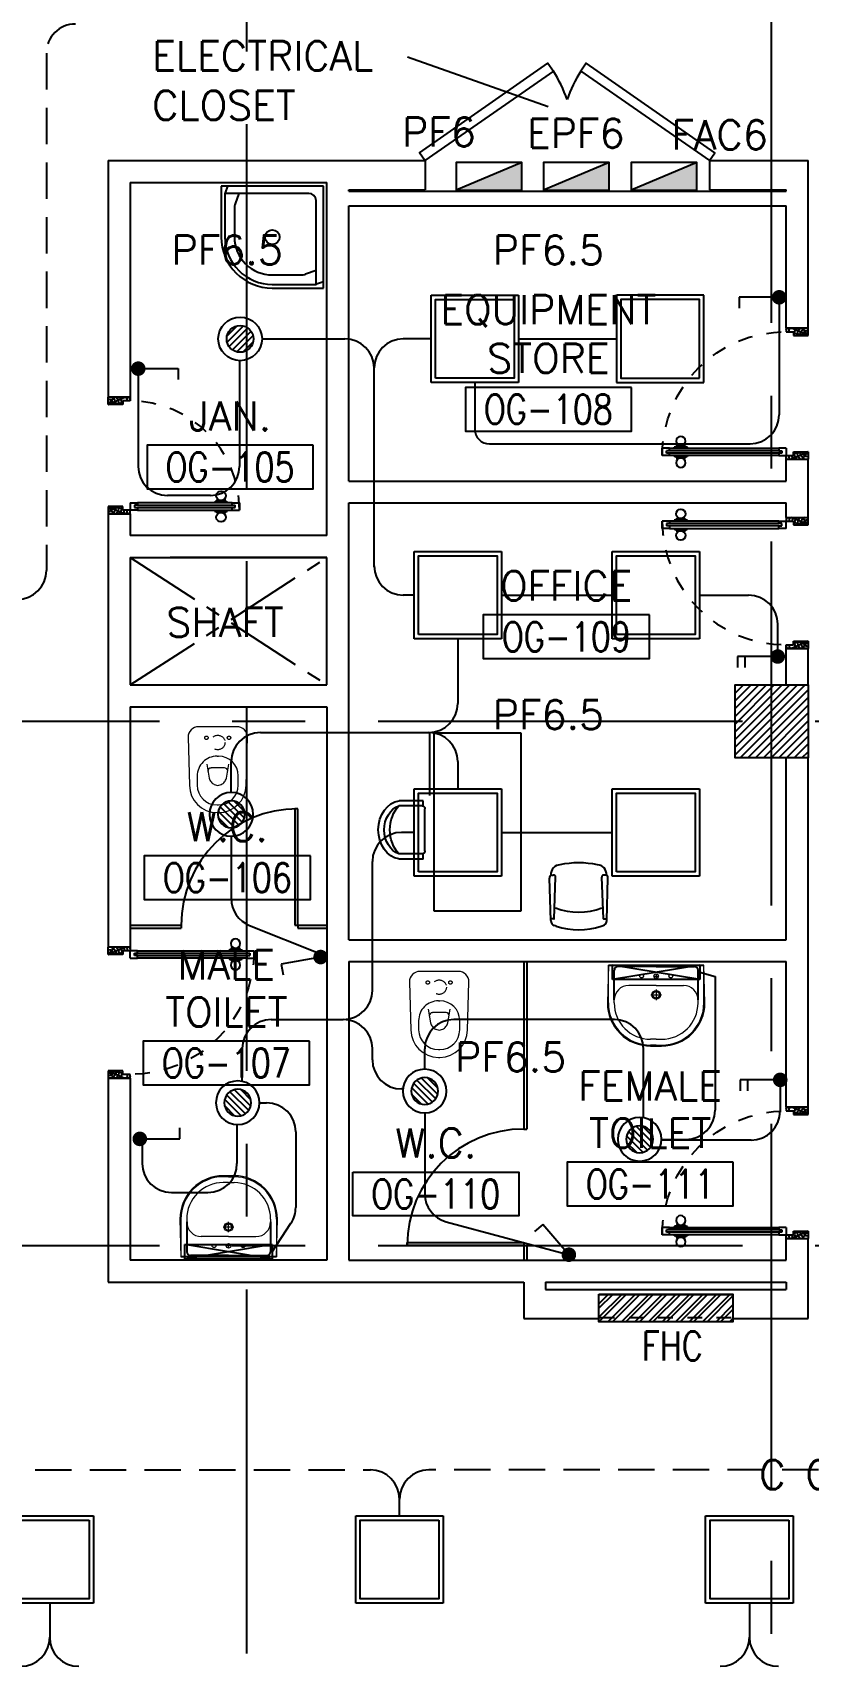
# Model space of a CAD drawing. Extents: x -0.3 to 93.5, y -1.1 to 78.4.
# Drawn here: x 59.96 to 65.28, y 13.66 to 24.88 of the extents above; entities that cross this region are included whole.
import ezdxf
from ezdxf.enums import TextEntityAlignment as Align

# ---------------------------------------------------------------- set-up
doc = ezdxf.new("R2010")
doc.units = 0
doc.header["$MEASUREMENT"] = 0
for name, pattern in [('CENTER2', [1.125, 0.75, -0.125, 0.125, -0.125]), ('CENTERX2', [4, 2.5, -0.5, 0.5, -0.5]), ('DASHED', [0.75, 0.5, -0.25]), ('HIDDEN', [0.375, 0.25, -0.125]), ('HIDDEN2', [0.1875, 0.125, -0.0625])]:
    doc.linetypes.add(name, pattern=pattern)
doc.layers.get('0').update_dxf_attribs({"linetype": 'CONTINUOUS'})
for name, color, linetype in [('AXES', 11, 'CENTERX2'), ('COL', 11, 'CONTINUOUS'), ('DOOR', 7, 'CONTINUOUS'), ('E-CLINE', 2, 'CONTINUOUS'), ('E-HLINE', 2, 'HIDDEN'), ('E-LITE', 4, 'CONTINUOUS'), ('E-PANELBX', 3, 'CONTINUOUS'), ('E-SWITCH', 4, 'CONTINUOUS'), ('E-TEXT', 4, 'CONTINUOUS'), ('FHC', 11, 'CONTINUOUS'), ('FIX', 11, 'CONTINUOUS'), ('FMCHAIR', 11, 'CONTINUOUS'), ('HAT', 11, 'CONTINUOUS'), ('NON-MEDICAL', 11, 'CONTINUOUS'), ('PART', 11, 'CONTINUOUS'), ('RM-BOX', 11, 'CONTINUOUS'), ('RM-NAME', 11, 'CONTINUOUS'), ('RM-NO', 11, 'CONTINUOUS'), ('SHAFT', 11, 'CONTINUOUS'), ('WALL', 11, 'CONTINUOUS')]:
    doc.layers.add(name, color=color, linetype=linetype)
doc.styles.add('ROMANS', font='ROMANS.shx', dxfattribs={"width": 0.6})

# ---------------------------------------------------------------- blocks, each defined once
blk = doc.blocks.new('RM1')
at = {"layer": 'RM-BOX'}
blk.add_lwpolyline([(570, -200), (-570, -200), (-570, -500), (570, -500)], close=True, dxfattribs=at)
at = {"layer": 'RM-NAME', "style": 'ROMANS'}
for tag, p in [('ROOMNAME1', (0, 324)), ('ROOMNAME2', (0, 0))]:
    blk.add_attdef(tag, text='', height=200, dxfattribs=at).set_placement(p, align=Align.MIDDLE)
at = {"layer": 'RM-NO', "style": 'ROMANS', "width": 0.8}
blk.add_attdef('ROOMNO', text='', height=200, dxfattribs=at).set_placement((0, -350), align=Align.MIDDLE)
blk = doc.blocks.new('DESK-O')
for p, q in [((0, 0), (1, 0)), ((0, -1), (0, 0)), ((1, 0), (1, -1)), ((1, -1), (0, -1)), ((1, -1.05), (0.65, -1.05))]:
    blk.add_line(p, q)
blk = doc.blocks.new('CHR2')
for p, q in [((-0.861, 0.48), (-0.229, 0.5)), ((-0.947, 0.386), (-0.937, 0.42)), ((-0.836, 0.425), (-0.836, 0.475)), ((-0.834, 0.423), (-0.215, 0.396)), ((-0.183, 0.469), (-0.183, 0.436)), ((-0.947, -0.386), (-0.937, -0.42)), ((-0.861, -0.48), (-0.223, -0.499)), ((-0.836, -0.425), (-0.836, -0.481)), ((-0.834, -0.423), (-0.215, -0.396)), ((-0.183, -0.469), (-0.183, -0.436))]:
    blk.add_line(p, q)
for centre, radius, start, end in [((-0.219, 0.466), 0.0359, 3.8781, 106.7041), ((0.442, 0), 1.442, 164.4748, 195.5252), ((-0.857, 0.397), 0.0833, 92.5404, 163.5801), ((-0.834, 0.425), 0.00208, 180, 267.4596), ((0.516, 0), 1.253, 161.5812, 198.4188), ((-0.214, 0.428), 0.0319, 268.1708, 14.5154), ((-0.184, 0.325), 0.154, 359.6456, 90.3755), ((-1.747, 0), 1.747, 349.2995, 10.7005), ((-0.857, -0.397), 0.0833, 196.4199, 267.4596), ((-0.834, -0.425), 0.00208, 92.5404, 180), ((-0.215, -0.468), 0.0316, 255.3205, 359.2331), ((-0.214, -0.428), 0.0319, 345.4846, 91.8292), ((-0.184, -0.325), 0.154, 269.6202, 0.3544)]:
    blk.add_arc(centre, radius, start, end)
blk = doc.blocks.new('CHR3')
for p, q in [((-0.039, 0.5), (-0.558, 0.5)), ((-0.05, 0.412), (-0.558, 0.412)), ((-0.039, 0.5), (-0.039, 0.412)), ((0, 0.362), (0, -0.362)), ((-0.05, -0.412), (-0.558, -0.412)), ((-0.039, -0.5), (-0.553, -0.5)), ((-0.039, -0.411), (-0.039, -0.5))]:
    blk.add_line(p, q)
for centre, radius, start, end in [((-0.497, 0), 0.503, 97.0495, 263.5769), ((-0.446, 0), 0.427, 105.249, 254.751), ((-0.212, 0), 0.538, 130.0756, 229.9244), ((-0.05, 0.362), 0.05, 0, 90), ((-0.05, -0.362), 0.05, 270, 0)]:
    blk.add_arc(centre, radius, start, end)
blk = doc.blocks.new('*X77')
at = {"color": 0}
for p, q in [((235129, 132669), (235610, 133150)), ((235129, 132722), (235556, 133150)), ((235129, 132775), (235503, 133150)), ((235129, 132828), (235450, 133150)), ((235129, 132881), (235397, 133150)), ((235129, 132934), (235344, 133150)), ((235129, 132987), (235291, 133150)), ((235129, 133040), (235238, 133150)), ((235129, 133093), (235185, 133150)), ((235163, 132650), (235629, 133116)), ((235216, 132650), (235629, 133063)), ((235269, 132650), (235629, 133010)), ((235322, 132650), (235629, 132957)), ((235375, 132650), (235629, 132904)), ((235428, 132650), (235629, 132851)), ((235481, 132650), (235629, 132798)), ((235534, 132650), (235629, 132745)), ((235587, 132650), (235629, 132691))]:
    blk.add_line(p, q, dxfattribs=at)
blk = doc.blocks.new('COL50')
at = {"layer": 'COL'}
blk.add_lwpolyline([(-250, 250), (-250, -250), (250, -250), (250, 250)], close=True, dxfattribs=at)
blk = doc.blocks.new('DOOR90')
at = {"layer": 'DOOR', "color": 0, "linetype": 'ByBlock'}
for p, q in [((-150, 0), (-150, -25)), ((-150, 0), (0, 0)), ((0, -50), (0, 0)), ((-1000, -25), (-1000, -75)), ((-1000, -75), (-1000, -25)), ((-950, -25), (-1000, -25)), ((-950, -75), (-1000, -75)), ((-970, -42), (-970, -58)), ((-950, -42), (-970, -42)), ((-950, -58), (-970, -58)), ((-950, -25), (-950, -42)), ((-950, -58), (-950, -75)), ((-918, -25), (-918, -18)), ((-828, -18), (-918, -18)), ((-918, -75), (-918, -82)), ((-828, -82), (-918, -82)), ((-905, -18), (-905, -9)), ((-905, -9), (-840, -9)), ((-905, -18), (-840, -18)), ((-905, -82), (-905, -91)), ((-905, -82), (-840, -82)), ((-905, -91), (-840, -91)), ((-840, -18), (-840, -9)), ((-840, -82), (-840, -91)), ((-828, -25), (-828, -18)), ((-828, -75), (-828, -82)), ((-200, -42), (-200, -25)), ((-200, -25), (-150, -25)), ((-180, -42), (-200, -42)), ((-200, -75), (-200, -58)), ((-200, -58), (-180, -58)), ((-150, -75), (-200, -75)), ((-180, -58), (-180, -42)), ((-150, -75), (-150, -25)), ((-150, -25), (-100, -25)), ((-100, -25), (-100, -50)), ((-100, -50), (0, -50)), ((-150, -900), (-150, -875)), ((-150, -875), (-100, -875)), ((-100, -850), (0, -850)), ((-100, -875), (-100, -850)), ((0, -850), (0, -900)), ((0, -900), (-150, -900)), ((-150, -900), (0, -900))]:
    blk.add_line(p, q, dxfattribs=at)
at = {"layer": 'DOOR', "color": 9, "linetype": 'ByBlock'}
for p, q in [((0, -50), (-114, 0)), ((0, -50), (-40, 0)), ((0, -50), (-100, -37)), ((0, -850), (-114, -900)), ((0, -850), (-100, -863)), ((0, -850), (-40, -900))]:
    blk.add_line(p, q, dxfattribs=at)
at = {"layer": 'DOOR', "linetype": 'ByBlock'}
for p, q in [((-200, -25), (-950, -25)), ((-200, -42), (-950, -42)), ((-200, -58), (-950, -58)), ((-950, -75), (-200, -75))]:
    blk.add_line(p, q, dxfattribs=at)
at = {"layer": 'DOOR', "color": 0, "linetype": 'ByBlock'}
for centre in [(-873, 24), (-873, -124)]:
    blk.add_circle(centre, 32.4, dxfattribs=at)
at = {"layer": 'DOOR', "color": 9, "linetype": 'ByBlock'}
for centre, radius, start, end in [((0, -50), 154, 161.1053, 166.2858), ((0, -50), 134, 158.1598, 169.28), ((0, -50), 94.4, 148.0182, 180), ((0, -50), 74.4, 137.7764, 180), ((0, -50), 114, 154.0838, 167.3774), ((0, -50), 54.4, 113.2074, 180), ((0, -50), 34.4, 90, 180), ((0, -50), 14.4, 90, 180), ((0, -850), 154, 193.7142, 198.8947), ((0, -850), 134, 190.72, 201.8402), ((0, -850), 94.4, 180, 211.9818), ((0, -850), 74.4, 180, 222.2236), ((0, -850), 54.4, 180, 246.7926), ((0, -850), 34.4, 180, 270), ((0, -850), 14.4, 180, 270)]:
    blk.add_arc(centre, radius, start, end, dxfattribs=at)
at = {"layer": 'DOOR', "linetype": 'HIDDEN', "ltscale": 0.5}
blk.add_arc((-150, -25), 850, 180, 270, dxfattribs=at)
blk = doc.blocks.new('DOOR80')
at = {"layer": 'DOOR', "color": 0, "linetype": 'ByBlock'}
for p, q in [((-30, 900), (-80, 900)), ((-80, 900), (-30, 900)), ((-80, 850), (-80, 900)), ((-30, 850), (-30, 900)), ((-87, 805), (-96, 805)), ((-96, 805), (-96, 740)), ((-80, 818), (-87, 818)), ((-87, 728), (-87, 818)), ((-87, 805), (-87, 740)), ((-63, 850), (-80, 850)), ((-47, 870), (-63, 870)), ((-63, 850), (-63, 870)), ((-47, 850), (-47, 870)), ((-30, 850), (-47, 850)), ((-30, 818), (-22, 818)), ((-22, 728), (-22, 818)), ((-22, 805), (-13, 805)), ((-22, 805), (-22, 740)), ((-13, 805), (-13, 740)), ((-87, 740), (-96, 740)), ((-80, 728), (-87, 728)), ((-30, 728), (-22, 728)), ((-22, 740), (-13, 740)), ((-805, 0), (-805, 150)), ((-805, 150), (-780, 150)), ((-805, 150), (-805, 0)), ((-780, 150), (-780, 100)), ((-80, 200), (-63, 200)), ((-80, 150), (-80, 200)), ((-80, 150), (-30, 150)), ((-63, 200), (-63, 180)), ((-63, 180), (-47, 180)), ((-47, 200), (-30, 200)), ((-47, 180), (-47, 200)), ((-30, 200), (-30, 150)), ((-5, 150), (-30, 150)), ((-30, 150), (-30, 100)), ((-5, 150), (-5, 0)), ((-755, 0), (-805, 0)), ((-780, 100), (-755, 100)), ((-755, 100), (-755, 0)), ((-55, 100), (-55, 0)), ((-30, 100), (-55, 100)), ((-55, 0), (-5, 0))]:
    blk.add_line(p, q, dxfattribs=at)
at = {"layer": 'DOOR', "linetype": 'ByBlock'}
for p, q in [((-80, 850), (-80, 200)), ((-63, 200), (-63, 850)), ((-47, 200), (-47, 850)), ((-30, 200), (-30, 850)), ((-5, 0), (-5, 150))]:
    blk.add_line(p, q, dxfattribs=at)
at = {"layer": 'DOOR', "color": 9, "linetype": 'ByBlock'}
for p, q in [((-755, 0), (-805, 114)), ((-55, 0), (-5, 114)), ((-755, 0), (-805, 40)), ((-755, 0), (-768, 100)), ((-55, 0), (-41, 100)), ((-55, 0), (-5, 40))]:
    blk.add_line(p, q, dxfattribs=at)
at = {"layer": 'DOOR', "color": 0, "linetype": 'ByBlock'}
for centre in [(-128, 773), (19, 773)]:
    blk.add_circle(centre, 32.4, dxfattribs=at)
at = {"layer": 'DOOR', "linetype": 'HIDDEN', "ltscale": 0.5}
blk.add_arc((-30, 150), 750, 90, 180, dxfattribs=at)
at = {"layer": 'DOOR', "color": 9, "linetype": 'ByBlock'}
for centre, radius, start, end in [((-755, 0), 154, 103.7142, 108.8947), ((-755, 0), 134, 100.72, 111.8402), ((-55, 0), 134, 68.1598, 79.28), ((-55, 0), 154, 71.1053, 76.2858), ((-755, 0), 94.4, 90, 121.9818), ((-755, 0), 74.4, 90, 132.2236), ((-755, 0), 54.4, 90, 156.7926), ((-755, 0), 34.4, 90, 180), ((-755, 0), 14.4, 90, 180), ((-55, 0), 94.4, 58.0182, 90), ((-55, 0), 74.4, 47.7764, 90), ((-55, 0), 54.4, 23.2074, 90), ((-55, 0), 34.4, 0, 90), ((-55, 0), 14.4, 0, 90), ((-55, 0), 114, 64.0838, 77.3774)]:
    blk.add_arc(centre, radius, start, end, dxfattribs=at)
blk = doc.blocks.new('LAV-003')
at = {"layer": 'FIX', "linetype": 'Continuous', "lineweight": 20}
for p, q in [((-328, -285), (-328, -25)), ((327, -285), (327, -25)), ((0, -165), (-188, -165)), ((0, -165), (187, -165)), ((-288, -285), (-288, -265)), ((287, -285), (287, -265)), ((0, -535), (-38, -535)), ((0, -535), (37, -535)), ((0, -575), (-38, -575)), ((0, -575), (37, -575))]:
    blk.add_line(p, q, dxfattribs=at)
at = {"layer": 'FIX', "linetype": 'ByBlock'}
blk.add_line((-328, -25), (327, -25), dxfattribs=at)
at = {"layer": 'FIX', "linetype": 'ByBlock', "ltscale": 0.3}
for p, q in [((-288, -265), (-288, -60)), ((0, -35), (-262, -35)), ((0, -35), (262, -35)), ((287, -265), (287, -60))]:
    blk.add_line(p, q, dxfattribs=at)
at = {"layer": 'FIX', "lineweight": 20}
for p, q in [((-16, -101), (15, -101)), ((0, -85), (0, -116))]:
    blk.add_line(p, q, dxfattribs=at)
at = {"layer": 'FIX', "linetype": 'DASHED', "lineweight": 20, "ltscale": 0.04}
for p, q in [((0, -194), (0, -266)), ((-36, -230), (37, -230))]:
    blk.add_line(p, q, dxfattribs=at)
at = {"layer": 'FIX', "linetype": 'Continuous', "lineweight": 20}
blk.add_lwpolyline([(295, -25), (0, -25), (-328, -25), (-335, -285, 0.414214), (-38, -582), (0, -582), (37, -582, 0.414214), (334, -285), (327, -25), (0, -25)], format="xyb", dxfattribs=at)
at = {"layer": 'FIX', "linetype": 'HIDDEN', "lineweight": 20, "ltscale": 0.05}
for centre in [(-100, -101), (100, -101)]:
    blk.add_circle(centre, 12.4, dxfattribs=at)
at = {"layer": 'FIX', "lineweight": 20}
for centre, radius in [((0, -101), 15.5), ((0, -230), 29.5), ((0, -230), 22.5)]:
    blk.add_circle(centre, radius, dxfattribs=at)
at = {"layer": 'FIX', "linetype": 'ByBlock', "ltscale": 0.3}
for centre, start, end in [((-262, -60), 90, 180), ((262, -60), 0, 90)]:
    blk.add_arc(centre, 25, start, end, dxfattribs=at)
at = {"layer": 'FIX', "linetype": 'Continuous', "lineweight": 20}
for centre, radius, start, end in [((-188, -265), 100, 90, 180), ((187, -265), 100, 0, 90), ((-38, -285), 290, 180, 270), ((-38, -285), 250, 180, 270), ((37, -285), 250, 270, 0), ((37, -285), 290, 270, 0)]:
    blk.add_arc(centre, radius, start, end, dxfattribs=at)
blk = doc.blocks.new('WC1')
at = {"layer": 'FIX', "lineweight": 20}
for p, q in [((-210, 204), (-538, 194)), ((-475, 141), (-538, 141)), ((-727, 5), (-727, -5)), ((-674, 5), (-674, -5)), ((-534, 24), (-540, 0)), ((-540, 0), (-534, -24)), ((-395, 76), (-490, 60)), ((-339, 5), (-339, -5)), ((-490, -60), (-395, -76)), ((-538, -141), (-475, -141)), ((-538, -194), (-210, -204))]:
    blk.add_line(p, q, dxfattribs=at)
at = {"layer": 'FIX', "linetype": 'Continuous', "lineweight": 20}
blk.add_line((-420, -47), (-420, 45), dxfattribs=at)
at = {"layer": 'FIX', "lineweight": 20}
blk.add_lwpolyline([(-213, -204), (-210, -204, 0.414214), (-137, -131), (-137, 0), (-137, 131, 0.414214), (-210, 204)], format="xyb", dxfattribs=at)
at = {"layer": 'FIX', "linetype": 'HIDDEN2', "lineweight": 20, "ltscale": 0.3}
blk.add_circle((-245, 0), 49.8, dxfattribs=at)
at = {"layer": 'FIX', "linetype": 'HIDDEN', "lineweight": 20, "ltscale": 0.05}
for centre in [(-213, 78), (-213, -77)]:
    blk.add_circle(centre, 11.6, dxfattribs=at)
at = {"layer": 'FIX', "lineweight": 20}
for centre, radius, start, end in [((-538, 5), 189, 90, 180), ((-538, 5), 136, 90, 180), ((-475, 5), 136, 360, 90), ((-473, -7), 68.2, 128.9242, 152.8468), ((-464, -18), 82, 108.496, 128.9242), ((-538, -5), 189, 180, 270), ((-538, -5), 136, 180, 270), ((-473, 7), 68.2, 207.1532, 231.0758), ((-464, 18), 82, 231.0758, 251.504), ((-475, -5), 136, 270, 0)]:
    blk.add_arc(centre, radius, start, end, dxfattribs=at)
at = {"layer": 'FIX', "linetype": 'Continuous', "lineweight": 20}
for centre, start, end in [((-443, 46), 357.6662, 91.6121), ((-442, -46), 268.3879, 2.3338)]:
    blk.add_arc(centre, 22.3, start, end, dxfattribs=at)
blk = doc.blocks.new('JAN-001')
for p, q in [((730, -30), (30, -30)), ((30, -30), (30, -730)), ((705, -80), (130, -80)), ((610, -80), (635, -152)), ((688, -30), (704, -76)), ((705, -380), (705, -84)), ((730, -380), (730, -30)), ((80, -130), (80, -705)), ((640, -380), (640, -184)), ((80, -610), (152, -635)), ((184, -640), (380, -640)), ((30, -688), (76, -704)), ((30, -730), (380, -730)), ((84, -705), (380, -705))]:
    blk.add_line(p, q)
blk.add_circle((380, -380), 50)
for centre, radius, start, end in [((130, -130), 50, 90, 180), ((680, -84), 25, 0, 19.0039), ((540, -184), 100, 0, 19.0039), ((380, -380), 350, 270, 0), ((380, -380), 325, 270, 0), ((380, -380), 260, 270, 0), ((184, -540), 100, 250.9961, 270), ((84, -680), 25, 250.9961, 270)]:
    blk.add_arc(centre, radius, start, end)
blk = doc.blocks.new('1G1W')
for p, q in [((0, 0), (0.55, 0)), ((0.55, 0), (0.55, -0.15))]:
    blk.add_line(p, q)
at = {"const_width": 0.1}
blk.add_lwpolyline([(-0.05, 0, 1), (0.05, 0, 1)], format="xyb", close=True, dxfattribs=at)
blk = doc.blocks.new('*X49')
at = {"color": 0}
for p, q in [((21548.527, 18540.142), (21548.801, 18540.415)), ((21548.529, 18539.966), (21548.977, 18540.414)), ((21548.584, 18539.845), (21549.098, 18540.359)), ((21548.672, 18539.756), (21549.187, 18540.271)), ((21548.793, 18539.7), (21549.243, 18540.15)), ((21548.966, 18539.696), (21549.246, 18539.977))]:
    blk.add_line(p, q, dxfattribs=at)
blk = doc.blocks.new('SPOT')
at = {"layer": 'E-LITE'}
for radius in [0.6, 0.369]:
    blk.add_circle((0, 0), radius, dxfattribs=at)
at = {"layer": 'E-LITE', "color": 8}
blk.add_blockref('*X49', (-21548.886, -18540.056), dxfattribs=at)
blk = doc.blocks.new('2G1W')
for p, q in [((0, 0), (0.55, 0)), ((0.45, 0), (0.45, -0.15)), ((0.55, 0), (0.55, -0.15))]:
    blk.add_line(p, q)
at = {"const_width": 0.1}
blk.add_lwpolyline([(-0.05, 0, 1), (0.05, 0, 1)], format="xyb", close=True, dxfattribs=at)
blk = doc.blocks.new('L42')
at = {"layer": 'E-LITE'}
for p, q in [((0.3, 0.3), (-0.3, 0.3)), ((-0.3, 0.3), (-0.3, -0.3)), ((0.3, -0.3), (0.3, 0.3)), ((-0.3, -0.3), (0.3, -0.3))]:
    blk.add_line(p, q, dxfattribs=at)
at = {"layer": 'E-LITE', "color": 8}
blk.add_lwpolyline([(-0.27, 0.27), (-0.27, -0.27), (0.27, -0.27), (0.27, 0.27)], close=True, dxfattribs=at)
blk = doc.blocks.new('MR20')
at = {"layer": 'E-LITE'}
for p, q in [((-300, 100), (-300, 0)), ((-300, 100), (-300, 0)), ((-300, 0), (300, 0)), ((-300, 0), (300, 0)), ((-300, 0), (300, 0)), ((-300, 0), (-300, 0)), ((300, 0), (300, 100)), ((300, 0), (300, 100)), ((300, 0), (300, 0))]:
    blk.add_line(p, q, dxfattribs=at)
at = {"layer": 'E-LITE', "color": 3}
blk.add_line((300, 100), (-300, 100), dxfattribs=at)
at = {"layer": 'E-LITE', "color": 8}
for p, q in [((300, 0), (-300, 100)), ((300, 100), (-300, 0))]:
    blk.add_line(p, q, dxfattribs=at)
blk = doc.blocks.new('E-PBX')
at = {"layer": 'E-PANELBX'}
h = blk.add_hatch(color=256, dxfattribs=at)
h.paths.add_polyline_path([(34, 190), (-225, 190), (34, 81)])
h.paths.add_polyline_path([(225, 190), (34, 190), (34, 81), (225, 0)])
blk.add_line((225, 0), (-225, 190), dxfattribs=at)
blk.add_lwpolyline([(-225, 190), (225, 190), (225, 0), (-225, 0)], close=True, dxfattribs=at)

msp = doc.modelspace()

# ---------------------------------------------------------------- hatches: boundary and pattern name
at = {"layer": 'FHC', "linetype": 'ByBlock', "ltscale": 0.3}
h = msp.add_hatch(dxfattribs=at)
h.set_pattern_fill('ANSI32', color=11, scale=0.175, style=0)
h.set_pattern_definition([(45, (-168.34883, -15.02368), (-0.046403883, 0.046403883), []), (45, (-168.317894, -15.02368), (-0.046403883, 0.046403883), [])])
h.paths.add_polyline_path([(64.7674, 16.0273), (64.7674, 16.2173), (63.8474, 16.2173), (63.8474, 16.0273)])
h.paths.add_polyline_path([(63.6347, 15.6062), (63.6347, 16.027), (63.8972, 16.027), (63.8972, 15.6062)], flags=9)

# ---------------------------------------------------------------- linework, layer by layer
at = {"layer": 'AXES'}
for p, q in [((65.0324, -1.1143), (65.0324, 77.6984)), ((61.4324, 5.75), (61.4324, 64.57)), ((92.8324, 20.15), (40.7424, 20.15)), ((92.8324, 16.55), (40.7424, 16.55))]:
    msp.add_line(p, q, dxfattribs=at)
at = {"layer": 'E-CLINE', "color": 4}
for p, q in [((61.5366, 22.7761), (62.1055, 22.7761)), ((62.6963, 22.7761), (62.5055, 22.7761)), ((62.3055, 21.2083), (62.3055, 22.5761)), ((62.5802, 21.0167), (62.5055, 21.0167)), ((62.8802, 20.7167), (62.8802, 20.2734)), ((61.3261, 19.6613), (61.3261, 19.8734)), ((62.8802, 19.8734), (62.8802, 19.6876)), ((62.5802, 19.3876), (62.4939, 19.3876)), ((62.2939, 18.3029), (62.2939, 19.1876)), ((64.6446, 18.3972), (64.6446, 17.48)), ((61.6006, 18.1029), (62.0939, 18.1029)), ((61.4006, 17.6782), (61.4006, 17.9029)), ((62.2939, 17.826), (62.2939, 17.9029)), ((62.5037, 17.626), (62.4939, 17.626)), ((64.2774, 17.28), (64.4446, 17.28))]:
    msp.add_line(p, q, dxfattribs=at)
at = {"layer": 'E-CLINE', "color": 4, "linetype": 'ByBlock'}
for p, q in [((63.2963, 22.7761), (63.9684, 22.7761)), ((63.1802, 21.0167), (63.9377, 21.0167)), ((61.5261, 20.0734), (62.6802, 20.0734)), ((63.1802, 19.3876), (63.9377, 19.3876)), ((61.5203, 17.5313), (61.568, 17.5313)), ((61.768, 17.3313), (61.768, 16.8131)), ((61.6074, 16.508), (61.7354, 16.7036)), ((62.4801, 14.6962), (62.4801, 14.8105)), ((60.0801, 14.0962), (60.0801, 13.8619)), ((64.8801, 14.0962), (64.8801, 13.8619))]:
    msp.add_line(p, q, dxfattribs=at)
at = {"layer": 'E-CLINE', "color": 4}
for centre, start, end in [((62.1055, 22.5761), 0, 90), ((62.5055, 22.5761), 90, 180), ((62.5055, 21.2167), 180, 270), ((62.4939, 19.1876), 90, 180), ((62.0939, 18.3029), 270, 0), ((61.6006, 17.9029), 90, 180), ((62.0939, 17.9029), 0, 90), ((62.4939, 17.826), 180, 270), ((64.4446, 17.48), 270, 0)]:
    msp.add_arc(centre, 0.2, start, end, dxfattribs=at)
at = {"layer": 'E-CLINE', "color": 4, "linetype": 'ByBlock'}
for centre, start, end in [((59.8572, 21.1867), 270, 0), ((62.6802, 20.2734), 270, 0), ((61.5261, 19.8734), 90, 180), ((62.6802, 19.8734), 0, 90), ((61.568, 17.3313), 0, 90), ((61.568, 16.8131), 326.79346, 0), ((62.2801, 14.8105), 0, 90), ((62.6801, 14.8105), 90, 180), ((59.8801, 13.8619), 270, 0), ((60.2801, 13.8619), 180, 270), ((64.6801, 13.8619), 270, 0), ((65.0801, 13.8619), 180, 270)]:
    msp.add_arc(centre, 0.2, start, end, dxfattribs=at)
at = {"layer": 'E-HLINE', "color": 4}
for p, q in [((60.0572, 24.7377), (60.0572, 21.1867)), ((55.4801, 15.0105), (62.2801, 15.0105)), ((69.4801, 15.0105), (62.6801, 15.0105))]:
    msp.add_line(p, q, dxfattribs=at)
msp.add_arc((60.2572, 24.7377), 0.2, 90, 180, dxfattribs=at)
at = {"layer": 'E-SWITCH', "color": 4}
for p, q in [((65.0844, 23.0614), (65.0844, 22.2549)), ((60.6876, 22.5465), (60.6876, 21.9)), ((61.3822, 22.6262), (61.3822, 21.9)), ((62.9963, 22.4761), (62.9963, 22.1549)), ((63.0963, 22.0549), (64.8844, 22.0549)), ((61.1822, 21.7), (60.8876, 21.7)), ((64.5377, 21.0167), (64.8744, 21.0167)), ((65.0744, 20.62), (65.0744, 20.8167)), ((63.9541, 18.1024), (62.8529, 18.1024)), ((62.6529, 17.7614), (62.6529, 17.9024)), ((64.1541, 17.4283), (64.1541, 17.9024)), ((65.0917, 17.6635), (65.0917, 17.4747)), ((61.365, 17.3814), (61.365, 17.1145)), ((64.8917, 17.2747), (64.2774, 17.2747)), ((60.7148, 17.2642), (60.7148, 17.1145)), ((60.9148, 16.9145), (61.165, 16.9145))]:
    msp.add_line(p, q, dxfattribs=at)
at = {"layer": 'E-SWITCH', "linetype": 'ByBlock', "ltscale": 0.3}
for p, q in [((61.326, 19.3613), (61.326, 18.9343)), ((61.4519, 18.7485), (61.9343, 18.5562)), ((64.5408, 18.427), (64.6446, 18.3972)), ((62.6529, 17.4614), (62.6529, 16.9078)), ((62.8009, 16.7147), (63.6176, 16.4945))]:
    msp.add_line(p, q, dxfattribs=at)
at = {"layer": 'E-SWITCH', "color": 4}
for centre, radius, start, end in [((64.8844, 22.2549), 0.2, 270, 0), ((63.0963, 22.1549), 0.1, 180, 270), ((60.8876, 21.9), 0.2, 180, 270), ((61.1822, 21.9), 0.2, 270, 0), ((64.8744, 20.8167), 0.2, 0, 90), ((62.8529, 17.9024), 0.2, 90, 180), ((63.9541, 17.9024), 0.2, 0, 90), ((64.8917, 17.4747), 0.2, 270, 0), ((60.9148, 17.1145), 0.2, 180, 270), ((61.165, 17.1145), 0.2, 270, 0)]:
    msp.add_arc(centre, radius, start, end, dxfattribs=at)
at = {"layer": 'E-SWITCH', "linetype": 'ByBlock', "ltscale": 0.3}
for centre, end in [((61.526, 18.9343), 248.26293), ((62.8529, 16.9078), 254.91214)]:
    msp.add_arc(centre, 0.2, 180, end, dxfattribs=at)
at = {"layer": 'FHC', "color": 2, "linetype": 'ByBlock', "ltscale": 0.3}
msp.add_lwpolyline([(63.8474, 16.2173), (64.7674, 16.2173), (64.7674, 16.0273), (63.8474, 16.0273)], close=True, dxfattribs=at)
at = {"layer": 'PART', "linetype": 'ByBlock'}
for p, q in [((61.7824, 19.55), (61.7624, 19.55)), ((61.7624, 19.55), (61.7624, 18.75)), ((61.7824, 18.75), (61.7824, 19.55)), ((60.6324, 18.75), (60.9824, 18.75)), ((60.9824, 18.75), (60.9824, 18.73)), ((61.7624, 18.75), (61.7824, 18.75)), ((61.7824, 18.75), (61.7824, 18.73)), ((61.7824, 18.75), (61.9824, 18.75)), ((60.6324, 18.73), (60.9824, 18.73)), ((61.7824, 18.73), (61.9824, 18.73)), ((63.3324, 18.5), (63.3324, 17.3508)), ((63.3524, 18.5), (63.3524, 17.3508)), ((63.3324, 17.3508), (63.3524, 17.3508)), ((62.5324, 16.5508), (62.5324, 16.5708)), ((62.5324, 16.5708), (63.3324, 16.5708)), ((63.3324, 16.5508), (62.5324, 16.5508)), ((63.3324, 16.5708), (63.3324, 16.5508)), ((63.3324, 16.5508), (63.3524, 16.5508)), ((63.3324, 16.5508), (63.3324, 16.45)), ((63.3524, 16.5508), (63.3524, 16.45))]:
    msp.add_line(p, q, dxfattribs=at)
for centre in [(61.7824, 18.75), (63.3324, 16.5508)]:
    msp.add_arc(centre, 0.8, 90, 180, dxfattribs=at)
at = {"layer": 'WALL'}
for p, q in [((62.5339, 24.7115), (63.499, 24.3712)), ((60.4824, 24), (62.6559, 24)), ((60.4824, 24), (60.4824, 22.375)), ((62.6559, 24), (62.6559, 23.8)), ((64.6059, 24), (65.2824, 24)), ((64.6059, 24), (64.6059, 23.8)), ((65.2824, 22.85), (65.2824, 24)), ((60.6324, 23.85), (60.6324, 22.375)), ((60.6324, 23.85), (61.9824, 23.85)), ((61.9824, 21.425), (61.9824, 23.85)), ((62.1324, 23.8), (62.6559, 23.8)), ((62.1324, 23.79), (62.1324, 23.8)), ((62.1324, 23.79), (65.1324, 23.79)), ((64.6059, 23.8), (65.1324, 23.8)), ((65.1324, 23.79), (65.1324, 23.8)), ((62.1324, 21.8), (62.1324, 23.69)), ((62.1324, 23.69), (65.1324, 23.69)), ((65.1324, 22.85), (65.1324, 23.69)), ((65.1324, 22.85), (65.2824, 22.85)), ((60.4824, 22.375), (60.6324, 22.375)), ((65.1324, 21.8), (65.1324, 21.95)), ((65.1324, 21.95), (65.2824, 21.95)), ((65.2824, 21.55), (65.2824, 21.95)), ((62.1324, 21.8), (65.1324, 21.8)), ((62.1324, 18.65), (62.1324, 21.65)), ((62.1324, 21.65), (65.1324, 21.65)), ((65.1324, 21.55), (65.1324, 21.65)), ((60.4824, 21.575), (60.4824, 18.6)), ((60.4824, 21.575), (60.6324, 21.575)), ((60.6324, 21.575), (60.6324, 21.425)), ((65.1324, 21.55), (65.2824, 21.55)), ((61.9824, 21.425), (60.6324, 21.425)), ((60.6324, 21.275), (60.6324, 20.4)), ((60.6324, 21.275), (61.9824, 21.275)), ((61.9824, 21.275), (60.9074, 21.275)), ((61.9824, 20.4), (61.9824, 21.275)), ((65.1324, 20.4), (65.1324, 20.65)), ((65.1324, 20.65), (65.2824, 20.65)), ((65.2824, 20.4), (65.2824, 20.65)), ((60.6324, 20.4), (61.9824, 20.4)), ((60.6324, 20.25), (60.6324, 18.6)), ((60.6324, 20.25), (61.9824, 20.25)), ((61.9824, 20.25), (61.9824, 16.45)), ((65.1324, 18.65), (65.1324, 19.9)), ((65.2824, 17.5), (65.2824, 19.9)), ((62.1324, 18.65), (65.1324, 18.65)), ((60.6324, 18.6), (60.4824, 18.6)), ((62.1324, 18.5), (62.1324, 16.45)), ((62.1324, 18.5), (65.1324, 18.5)), ((65.1324, 17.5), (65.1324, 18.5)), ((60.4824, 17.7), (60.4824, 16.3)), ((60.6324, 17.7), (60.4824, 17.7)), ((60.6324, 17.7), (60.6324, 16.45)), ((65.1324, 17.5), (65.2824, 17.5)), ((65.1324, 16.45), (65.1324, 16.6)), ((65.1324, 16.6), (65.2824, 16.6)), ((65.2824, 16.05), (65.2824, 16.6)), ((61.9824, 16.45), (60.6324, 16.45)), ((62.1324, 16.45), (65.1324, 16.45)), ((60.4824, 16.3), (63.3324, 16.3)), ((63.3324, 16.3), (63.3324, 16.05)), ((63.4824, 16.3), (63.4824, 16.25)), ((63.4824, 16.3), (65.1324, 16.3)), ((65.1324, 16.3), (65.1324, 16.25)), ((63.4824, 16.25), (65.1324, 16.25)), ((63.8475, 16.05), (63.8474, 16.215)), ((63.8474, 16.215), (64.7674, 16.215)), ((64.7674, 16.215), (64.7674, 16.05)), ((63.3324, 16.05), (63.8475, 16.05)), ((64.7674, 16.05), (65.2824, 16.05))]:
    msp.add_line(p, q, dxfattribs=at)
at = {"layer": 'WALL', "color": 97, "linetype": 'CENTER2', "ltscale": 0.7}
for p, q in [((60.6324, 20.4), (61.9824, 21.275)), ((60.6324, 21.275), (61.9824, 20.4))]:
    msp.add_line(p, q, dxfattribs=at)
at = {"layer": 'WALL', "color": 250, "linetype": 'HIDDEN', "ltscale": 0.25}
msp.add_line((63.8552, 16.0567), (64.7616, 16.0567), dxfattribs=at)
at = {"layer": 'WALL'}
for points in [[(62.6537, 24), (62.6161, 24.0539), (63.4985, 24.6688), (63.5361, 24.6149)], [(64.6059, 24), (64.6434, 24.0539), (63.761, 24.6688), (63.7235, 24.6149)]]:
    msp.add_lwpolyline(points, close=True, dxfattribs=at)
at = {"layer": 'WALL', "linetype": 'ByBlock', "ltscale": 0.3}
msp.add_lwpolyline([(64.7824, 20.4), (65.2824, 20.4), (65.2824, 19.9), (64.7824, 19.9)], close=True, dxfattribs=at)
at = {"layer": 'WALL'}
for centre, start, end in [((62.6161, 24.0539), 19.82332, 31.37409), ((64.6434, 24.0539), 148.62591, 160.17668)]:
    msp.add_arc(centre, 1.0775, start, end, dxfattribs=at)

# ---------------------------------------------------------------- block references
at = {"layer": 'COL', "xscale": -0.0009999999892897904, "yscale": 0.000999999996565748, "zscale": 0.001}
msp.add_blockref('COL50', (65.0324, 20.15), dxfattribs=at)
at = {"layer": 'DOOR', "color": 0, "linetype": 'ByBlock', "yscale": 0.000999999996565748, "zscale": 0.001}
for name, p, xscale, rotation in [('DOOR90', (65.2824, 21.95), -0.0009999999892897904, 180), ('DOOR80', (60.4824, 21.5704), 0.000999999996565748, 270), ('DOOR90', (65.2824, 16.6), -0.0009999999892897904, 180)]:
    msp.add_blockref(name, p, dxfattribs=dict(at, xscale=xscale, rotation=rotation))
for p, xscale in [((65.2824, 21.55), 0.0009999999892897904), ((60.4824, 18.6), -0.0009999999892897904)]:
    msp.add_blockref('DOOR90', p, dxfattribs=dict(at, xscale=xscale))
at = {"layer": 'E-LITE', "xscale": -1, "rotation": 180}
for p in [(62.9963, 22.7761), (62.8802, 21.0167), (64.2377, 21.0167), (62.8802, 19.3876), (64.2377, 19.3876)]:
    msp.add_blockref('L42', p, dxfattribs=at)
at = {"layer": 'E-LITE', "rotation": 180}
msp.add_blockref('L42', (64.2684, 22.7761), dxfattribs=at)
at = {"layer": 'E-LITE', "xscale": 0.25, "yscale": 0.25, "zscale": 0.25}
msp.add_blockref('SPOT', (61.3866, 22.7761), dxfattribs=at)
at = {"layer": 'E-LITE', "rotation": 180}
for name, p, xscale, yscale, zscale in [('SPOT', (61.326, 19.5113), -0.25, 0.25, 0.25), ('MR20', (64.2408, 18.477), -0.0009999999892897904, 0.0009999999892897904, 0.001), ('SPOT', (62.6529, 17.6114), -0.25, 0.25, 0.25), ('SPOT', (61.3703, 17.5313), -0.25, 0.25, 0.25), ('SPOT', (64.1274, 17.2807), -0.25, 0.25, 0.25), ('MR20', (61.3074, 16.558), -0.0009999999892897904, 0.0009999999892897904, 0.001)]:
    msp.add_blockref(name, p, dxfattribs=dict(at, xscale=xscale, yscale=yscale, zscale=zscale))
at = {"layer": 'E-LITE', "xscale": -1}
for p in [(60.0801, 14.3962), (62.4801, 14.3962), (64.8801, 14.3962)]:
    msp.add_blockref('L42', p, dxfattribs=at)
at = {"layer": 'E-PANELBX', "xscale": -0.0009999999892897904, "yscale": 0.0009999999892897904, "zscale": 0.001, "rotation": 180}
for p in [(63.0934, 23.9863), (63.6934, 23.9863), (64.2934, 23.9863)]:
    msp.add_blockref('E-PBX', p, dxfattribs=at)
at = {"layer": 'E-SWITCH', "color": 4, "yscale": 0.5, "zscale": 0.5}
for name, p, xscale in [('1G1W', (65.0844, 23.0614), -0.5), ('1G1W', (60.6876, 22.5715), 0.5), ('2G1W', (65.0744, 20.595), -0.5), ('2G1W', (65.0917, 17.6885), -0.5)]:
    msp.add_blockref(name, p, dxfattribs=dict(at, xscale=xscale))
at = {"layer": 'E-SWITCH', "color": 4, "xscale": -0.5, "yscale": 0.5, "zscale": 0.5}
for p, rotation in [((61.9388, 18.5316), 10.30484646876577), ((60.6984, 17.2831), 180), ((63.6418, 16.488), 310.6788522543154)]:
    msp.add_blockref('1G1W', p, dxfattribs=dict(at, rotation=rotation))
at = {"layer": 'FIX', "xscale": 0.000999999996565748, "yscale": 0.000999999996565748, "zscale": 0.001}
for name, p, rotation in [('JAN-001', (61.9874, 23.855), 270), ('WC1', (61.2332, 20.25), 90), ('WC1', (62.752, 18.57), 90)]:
    msp.add_blockref(name, p, dxfattribs=dict(at, rotation=rotation))
at = {"layer": 'FIX', "color": 6, "linetype": 'ByBlock', "ltscale": 0.3, "xscale": 0.0009999999892897904, "yscale": 0.000999999996565748, "zscale": 0.001}
msp.add_blockref('LAV-003', (64.2408, 18.502), dxfattribs=at)
at = {"layer": 'FIX', "color": 6, "linetype": 'ByBlock', "ltscale": 0.3, "xscale": 0.0009999999892897904, "yscale": 0.000999999996565748, "zscale": 0.001, "rotation": 180}
msp.add_blockref('LAV-003', (61.3074, 16.448), dxfattribs=at)
at = {"layer": 'FMCHAIR'}
for name, p, xscale, yscale, zscale, rotation in [('DESK-O', (63.3146, 18.8485), -1.220000000001164, 0.5999999999985448, 0.58, 270), ('CHR3', (62.6546, 19.4048), -0.3200000000069849, 0.4000000000014552, 0.36, 180), ('CHR2', (63.7092, 19.1785), 0.4599999999991269, 0.4000000000014552, 0.34, 90)]:
    msp.add_blockref(name, p, dxfattribs=dict(at, xscale=xscale, yscale=yscale, zscale=zscale, rotation=rotation))
at = {"layer": 'HAT', "xscale": 0.0009999999892897904, "yscale": 0.000999999996565748, "zscale": 0.001}
msp.add_blockref('*X77', (-170.3462, -112.7497), dxfattribs=at)
at = {"layer": 'NON-MEDICAL', "color": 6, "linetype": 'ByBlock', "ltscale": 0.3, "xscale": 0.0009999999892897904, "yscale": 0.000999999996565748, "zscale": 0.001}
msp.add_blockref('LAV-003', (64.2408, 18.502), dxfattribs=at)
at = {"layer": 'NON-MEDICAL', "color": 6, "linetype": 'ByBlock', "ltscale": 0.3, "xscale": 0.0009999999892897904, "yscale": 0.000999999996565748, "zscale": 0.001, "rotation": 180}
msp.add_blockref('LAV-003', (61.3074, 16.448), dxfattribs=at)
at = {"layer": 'RM-NAME', "xscale": 0.0009999999892897904, "yscale": 0.000999999996565748, "zscale": 0.001}
for p, values in [((63.5018, 22.643), {'ROOMNO': 'OG-108', 'ROOMNAME2': 'STORE', 'ROOMNAME1': 'EQUIPMENT'}), ((61.3177, 22.2462), {'ROOMNO': 'OG-105', 'ROOMNAME2': 'JAN.'}), ((63.6237, 21.0805), {'ROOMNO': 'OG-109', 'ROOMNAME2': 'OFFICE'}), ((61.2988, 19.4272), {'ROOMNO': 'OG-106', 'ROOMNAME2': 'W.C.'}), ((61.2922, 18.1545), {'ROOMNO': 'OG-107', 'ROOMNAME2': 'TOILET', 'ROOMNAME1': 'MALE'}), ((64.1994, 17.3228), {'ROOMNO': 'OG-111', 'ROOMNAME2': 'TOILET', 'ROOMNAME1': 'FEMALE'}), ((66.1004, 14.9777), {'ROOMNO': 'OG-129', 'ROOMNAME2': 'C O R R I D O R'})]:
    msp.add_blockref('RM1', p, dxfattribs=at).add_auto_attribs(values)
at = {"layer": 'RM-NAME'}
ref = msp.add_blockref('RM1', (62.7288, 17.2546), dxfattribs=dict(at, xscale=-0.0009999999892897904, yscale=0.000999999996565748, zscale=0.001))
ref.add_attrib('ROOMNO', 'OG-110', dxfattribs={"layer": 'RM-NO', "height": 0.2, "style": 'ROMANS', "width": 0.8}).set_placement((62.7288, 16.9046), align=Align.MIDDLE)
ref.add_attrib('ROOMNAME2', 'W.C.', dxfattribs={"height": 0.2, "style": 'ROMANS'}).set_placement((62.7288, 17.2546), align=Align.MIDDLE)

# ---------------------------------------------------------------- texts
at = {"layer": 'E-HLINE', "color": 4, "style": 'ROMANS'}
for s, p in [('ELECTRICAL ', (60.7833, 24.6188)), ('CLOSET', (60.7833, 24.2796)), ('PF6', (62.4973, 24.096)), ('EPF6', (63.3546, 24.0878)), ('FAC6', (64.3461, 24.0767))]:
    msp.add_text(s, height=0.2, dxfattribs=at).set_placement(p)
at = {"layer": 'E-TEXT', "color": 4, "style": 'ROMANS'}
for p in [(60.7792, 23.2868), (62.9829, 23.2868), (62.9829, 20.0963), (62.7241, 17.745)]:
    msp.add_text(' PF6.5', height=0.2, dxfattribs=at).set_placement(p)
at = {"layer": 'RM-NAME', "style": 'ROMANS'}
msp.add_text('SHAFT', height=0.2, dxfattribs=at).set_placement((61.2835, 20.8293), align=Align.MIDDLE)
at = {"layer": 'SHAFT', "color": 2, "style": 'ROMANS', "width": 0.8}
msp.add_text('FHC', height=0.2, dxfattribs=at).set_placement((64.1417, 15.7619))

doc.saveas('drawing.dxf')
